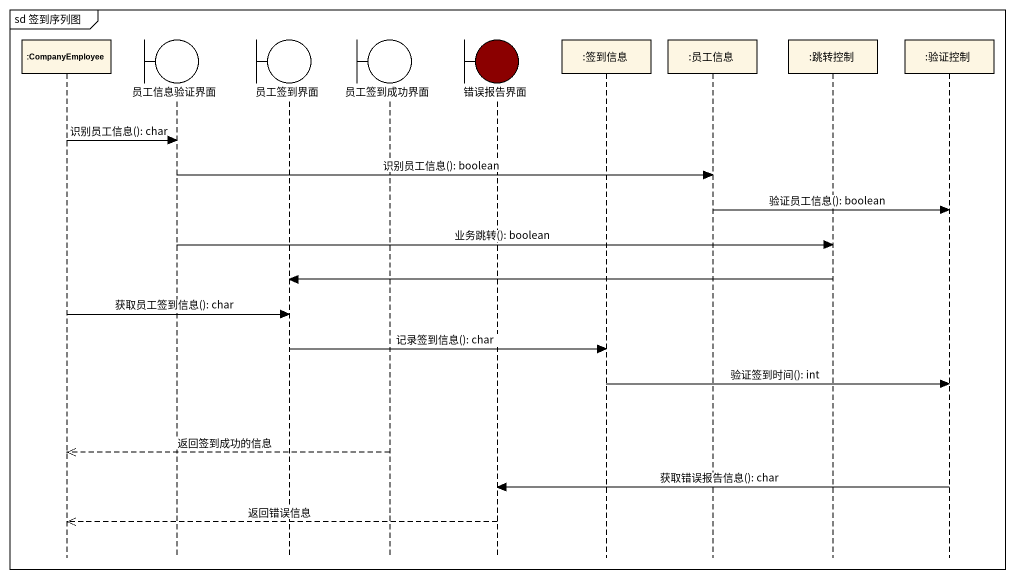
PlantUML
@startuml
mainframe sd 签到序列图
hide footbox
participant ":CompanyEmployee" as CompanyEmployee
boundary 员工信息验证界面
boundary 员工签到界面
boundary 员工签到成功界面
boundary 错误报告界面 #8B0000
participant ":签到信息" as 签到信息
participant ":员工信息" as 员工信息
participant ":跳转控制" as 跳转控制
participant ":验证控制" as 验证控制

CompanyEmployee -> 员工信息验证界面 : 识别员工信息(): char
员工信息验证界面 -> 员工信息 : 识别员工信息(): boolean
员工信息 -> 验证控制 : 验证员工信息(): boolean
员工信息验证界面 -> 跳转控制 : 业务跳转(): boolean
跳转控制 -> 员工签到界面
CompanyEmployee -> 员工签到界面 : 获取员工签到信息(): char
员工签到界面 -> 签到信息 : 记录签到信息(): char
签到信息 -> 验证控制 : 验证签到时间(): int
员工签到成功界面 -->> CompanyEmployee : 返回签到成功的信息
验证控制 -> 错误报告界面 : 获取错误报告信息(): char
错误报告界面 -->> CompanyEmployee : 返回错误信息
@enduml
